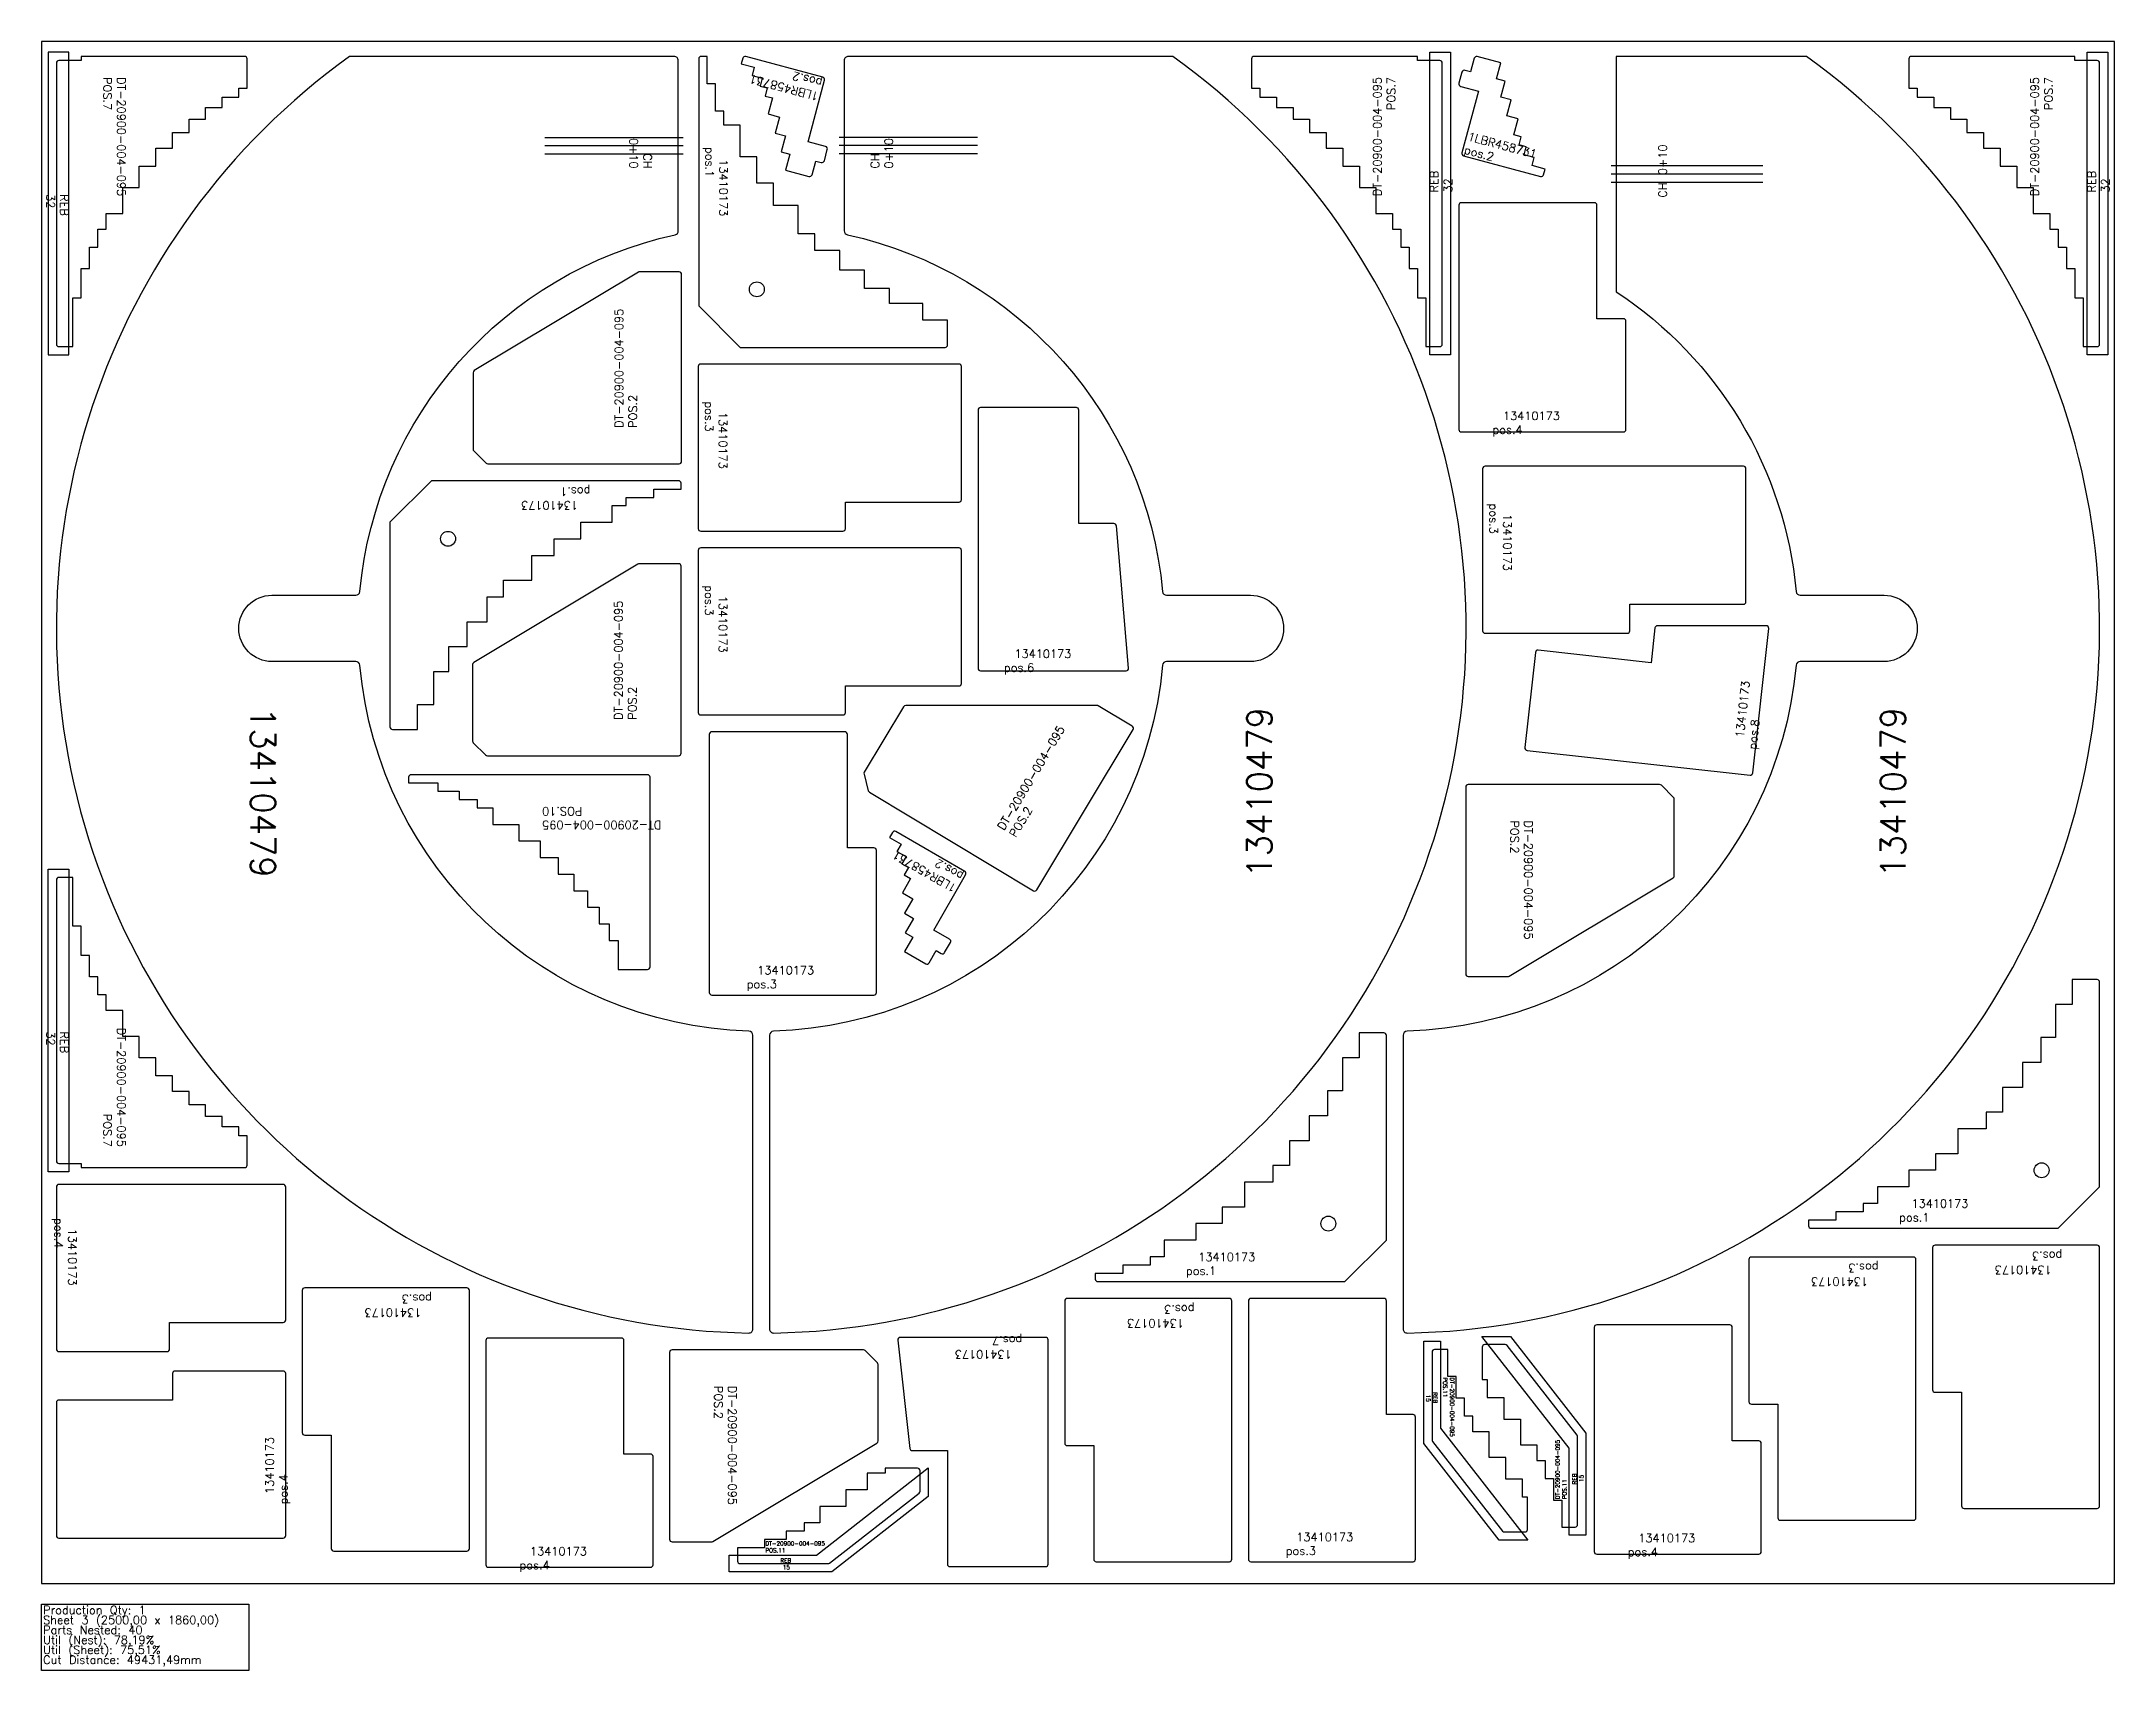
# Model space of a CAD drawing. Header units: millimetres. Extents: x 5250 to 7750, y -105 to 1860.
import ezdxf

# ---------------------------------------------------------------- set-up
doc = ezdxf.new("R2010")
doc.units = ezdxf.units.MM
for name, color, linetype in [('13410173', 7, 'Continuous'), ('13410479', 7, 'Continuous'), ('1LBR458731', 7, 'Continuous'), ('Chanfro', 7, 'Continuous'), ('DT-20900-004-095', 7, 'Continuous'), ('Rebaixo', 6, 'Continuous'), ('sheet', 24, 'Continuous'), ('Stats', 7, 'Continuous'), ('Texto', 7, 'Continuous')]:
    doc.layers.add(name, color=color, linetype=linetype)
doc.styles.get("Standard").update_dxf_attribs({"font": 'txt.shx'})

msp = doc.modelspace()

# ---------------------------------------------------------------- linework, layer by layer
at = {"layer": '13410173', "color": 1}
for points in [[(6042.7, 1541), (6092.7, 1491), (6339.7, 1491, 0.414214), (6342.7, 1494), (6342.7, 1524), (6312.7, 1524), (6312.7, 1544), (6272.7, 1544), (6272.7, 1562), (6242.7, 1562), (6242.7, 1584), (6212.7, 1584), (6212.7, 1608), (6182.7, 1608), (6182.7, 1628), (6162.7, 1628), (6162.7, 1662), (6132.7, 1662), (6132.7, 1689), (6112.7, 1689), (6112.7, 1721), (6092.7, 1721), (6092.7, 1759), (6072.7, 1759), (6072.7, 1776), (6062.7, 1776), (6062.7, 1809), (6052.7, 1809), (6052.7, 1842), (6045.7, 1842, 0.414214), (6042.7, 1839)], [(7125.8, 1662.5, 0.414214), (7122.8, 1665.5), (6962.3, 1665.5, 0.414214), (6959.3, 1662.5), (6959.3, 1392, 0.414214), (6962.3, 1389), (7157.8, 1389, 0.414214), (7160.8, 1392), (7160.8, 1522.5, 0.414214), (7157.8, 1525.5), (7125.8, 1525.5)], [(6219.5, 1272.3), (6219.5, 1304.3), (6356.5, 1304.3, 0.414214), (6359.5, 1307.3), (6359.5, 1467.8, 0.414214), (6356.5, 1470.8), (6045, 1470.8, 0.414214), (6042, 1467.8), (6042, 1272.3, 0.414214), (6045, 1269.3), (6216.5, 1269.3, 0.414214)], [(6546.3, 1275.6, 0.389525), (6543.3, 1278.4), (6501, 1278.4), (6501, 1415.4, 0.414214), (6498, 1418.4), (6382.5, 1418.4, 0.414214), (6379.5, 1415.4), (6379.5, 1103.9, 0.414214), (6382.5, 1100.9), (6557.9, 1100.9, 0.439341), (6560.9, 1104.1)], [(5720.3, 1330.1), (5670.3, 1280.1), (5670.3, 1033.1, 0.414214), (5673.3, 1030.1), (5703.3, 1030.1), (5703.3, 1060.1), (5723.3, 1060.1), (5723.3, 1100.1), (5741.3, 1100.1), (5741.3, 1130.1), (5763.3, 1130.1), (5763.3, 1160.1), (5787.3, 1160.1), (5787.3, 1190.1), (5807.3, 1190.1), (5807.3, 1210.1), (5841.3, 1210.1), (5841.3, 1240.1), (5868.3, 1240.1), (5868.3, 1260.1), (5900.3, 1260.1), (5900.3, 1280.1), (5938.3, 1280.1), (5938.3, 1300.1), (5955.3, 1300.1), (5955.3, 1310.1), (5988.3, 1310.1), (5988.3, 1320.1), (6021.3, 1320.1), (6021.3, 1327.1, 0.414214), (6018.3, 1330.1)], [(7165.5, 1149.1), (7165.5, 1181.1), (7302.5, 1181.1, 0.414214), (7305.5, 1184.1), (7305.5, 1344.6, 0.414214), (7302.5, 1347.6), (6991, 1347.6, 0.414214), (6988, 1344.6), (6988, 1149.1, 0.414214), (6991, 1146.1), (7162.5, 1146.1, 0.414214)], [(6219.5, 1050.6), (6219.5, 1082.6), (6356.5, 1082.6, 0.414214), (6359.5, 1085.6), (6359.5, 1246.1, 0.414214), (6356.5, 1249.1), (6045, 1249.1, 0.414214), (6042, 1246.1), (6042, 1050.6, 0.414214), (6045, 1047.6), (6216.5, 1047.6, 0.414214)], [(7333, 1151.9, 0.447008), (7330, 1155.3), (7198.7, 1155.3, 0.382162), (7195.8, 1152.6), (7191.1, 1110.5), (7054.9, 1125.7, 0.414214), (7051.6, 1123), (7038.9, 1008.2, 0.414214), (7041.5, 1004.9), (7310.4, 975, 0.414214), (7313.7, 977.7)], [(6253.9, 887.3), (6221.9, 887.3), (6221.9, 1024.3, 0.414214), (6218.9, 1027.3), (6058.4, 1027.3, 0.414214), (6055.4, 1024.3), (6055.4, 712.8, 0.414213), (6058.4, 709.8), (6253.9, 709.8, 0.414214), (6256.9, 712.8), (6256.9, 884.3, 0.414214)], [(7682, 428.4), (7732, 478.4), (7732, 725.4, 0.414214), (7729, 728.4), (7699, 728.4), (7699, 698.4), (7679, 698.4), (7679, 658.4), (7661, 658.4), (7661, 628.4), (7639, 628.4), (7639, 598.4), (7615, 598.4), (7615, 568.4), (7595, 568.4), (7595, 548.4), (7561, 548.4), (7561, 518.4), (7534, 518.4), (7534, 498.4), (7502, 498.4), (7502, 478.4), (7464, 478.4), (7464, 458.4), (7447, 458.4), (7447, 448.4), (7414, 448.4), (7414, 438.4), (7381, 438.4), (7381, 431.4, 0.414214), (7384, 428.4)], [(6821.9, 364.1), (6871.9, 414.1), (6871.9, 661.1, 0.414214), (6868.9, 664.1), (6838.9, 664.1), (6838.9, 634.1), (6818.9, 634.1), (6818.9, 594.1), (6800.9, 594.1), (6800.9, 564.1), (6778.9, 564.1), (6778.9, 534.1), (6754.9, 534.1), (6754.9, 504.1), (6734.9, 504.1), (6734.9, 484.1), (6700.9, 484.1), (6700.9, 454.1), (6673.9, 454.1), (6673.9, 434.1), (6641.9, 434.1), (6641.9, 414.1), (6603.9, 414.1), (6603.9, 394.1), (6586.9, 394.1), (6586.9, 384.1), (6553.9, 384.1), (6553.9, 374.1), (6520.9, 374.1), (6520.9, 367.1, 0.414214), (6523.9, 364.1)], [(5541.5, 314.8, 0.414214), (5544.5, 317.8), (5544.5, 478.3, 0.414214), (5541.5, 481.3), (5271, 481.3, 0.414214), (5268, 478.3), (5268, 282.8, 0.414214), (5271, 279.8), (5401.5, 279.8, 0.414214), (5404.5, 282.8), (5404.5, 314.8)], [(7533.5, 230.6), (7565.5, 230.6), (7565.5, 93.6, 0.414214), (7568.5, 90.6), (7729, 90.6, 0.414214), (7732, 93.6), (7732, 405.1, 0.414214), (7729, 408.1), (7533.5, 408.1, 0.414214), (7530.5, 405.1), (7530.5, 233.6, 0.414214)], [(7312, 216.3), (7344, 216.3), (7344, 79.3, 0.414214), (7347, 76.3), (7507.5, 76.3, 0.414214), (7510.5, 79.3), (7510.5, 390.8, 0.414213), (7507.5, 393.8), (7312, 393.8, 0.414214), (7309, 390.8), (7309, 219.3, 0.414214)], [(5567.5, 179), (5599.5, 179), (5599.5, 42, 0.414214), (5602.5, 39), (5763, 39, 0.414214), (5766, 42), (5766, 353.5, 0.414214), (5763, 356.5), (5567.5, 356.5, 0.414214), (5564.5, 353.5), (5564.5, 182, 0.414214)], [(6487, 166.3), (6519, 166.3), (6519, 29.3, 0.414214), (6522, 26.3), (6682.5, 26.3, 0.414214), (6685.5, 29.3), (6685.5, 340.8, 0.414214), (6682.5, 343.8), (6487, 343.8, 0.414214), (6484, 340.8), (6484, 169.3, 0.414214)], [(6904, 203.8), (6872, 203.8), (6872, 340.8, 0.414214), (6869, 343.8), (6708.5, 343.8, 0.414214), (6705.5, 340.8), (6705.5, 29.3, 0.414214), (6708.5, 26.3), (6904, 26.3, 0.414214), (6907, 29.3), (6907, 200.8, 0.414214)], [(7289, 309, 0.414214), (7286, 312), (7125.5, 312, 0.414214), (7122.5, 309), (7122.5, 38.5, 0.414214), (7125.5, 35.5), (7321, 35.5, 0.414214), (7324, 38.5), (7324, 169, 0.414214), (7321, 172), (7289, 172)], [(5952.5, 293.1, 0.414214), (5949.5, 296.1), (5789, 296.1, 0.414214), (5786, 293.1), (5786, 22.6, 0.414214), (5789, 19.6), (5984.5, 19.6, 0.414214), (5987.5, 22.6), (5987.5, 153.1, 0.414214), (5984.5, 156.1), (5952.5, 156.1)], [(6285.7, 296.9, 0.447008), (6282.7, 293.5), (6297.2, 163, 0.382162), (6300.2, 160.4), (6342.5, 160.4), (6342.5, 23.4, 0.414214), (6345.5, 20.4), (6461, 20.4, 0.414214), (6464, 23.4), (6464, 293.9, 0.414214), (6461, 296.9)], [(5271, 221.3, 0.414214), (5268, 218.3), (5268, 57.8, 0.414214), (5271, 54.8), (5541.5, 54.8, 0.414214), (5544.5, 57.8), (5544.5, 253.3, 0.414214), (5541.5, 256.3), (5411, 256.3, 0.414214), (5408, 253.3), (5408, 221.3)]]:
    msp.add_lwpolyline(points, format="xyb", close=True, dxfattribs=at)
for centre in [(6112.7, 1561), (5740.3, 1260.1), (7662, 498.4), (6801.9, 434.1)]:
    msp.add_circle(centre, 9, dxfattribs=at)
at = {"layer": '13410479', "color": 1}
for points in [[(5634, 1196.5, -0.326819), (6014.1, 1626.8, 0.352411), (6018, 1631.6), (6018, 1837, 0.414214), (6013, 1842), (5621.6, 1842, 0.721565), (6102.9, 302.1, 0.419423), (6108, 307.1), (6108, 661.2, 0.405292), (6103.2, 666.2, -0.37882), (5634, 1107.5, 0.387581), (5629.1, 1112), (5528, 1112, -0.999995), (5528, 1192), (5629.1, 1192, 0.387581)], [(6602, 1196.5, 0.387581), (6606.9, 1192), (6708, 1192, -0.999987), (6708, 1112), (6606.9, 1112, 0.387581), (6602, 1107.5, -0.37882), (6132.8, 666.2, 0.405292), (6128, 661.2), (6128, 307.1, 0.419423), (6133.1, 302.1, 0.721565), (6614.4, 1842), (6223, 1842, 0.414214), (6218, 1837), (6218, 1631.6, 0.352411), (6221.9, 1626.8, -0.326819)], [(7149, 1842), (7149, 1558.1, -0.228189), (7366, 1196.5, 0.387581), (7370.9, 1192), (7472, 1192, -0.999988), (7472, 1112), (7370.9, 1112, 0.387581), (7366, 1107.5, -0.37882), (6896.8, 666.2, 0.405292), (6892, 661.2), (6892, 307.1, 0.419423), (6897.1, 302.1, 0.721565), (7378.4, 1842)]]:
    msp.add_lwpolyline(points, format="xyb", close=True, dxfattribs=at)
at = {"layer": '1LBR458731', "color": 1}
for points in [[(6126.2, 1772.6), (6140.1, 1768.8), (6134.9, 1749.5), (6147.1, 1746.3), (6141.9, 1727), (6152.4, 1724.2), (6147.2, 1704.8), (6175.6, 1697.2, 0.414214), (6179.3, 1699.3), (6183.7, 1715.8), (6190.4, 1714, 0.414214), (6194.1, 1716.1), (6197.7, 1729.6, 0.414214), (6195.6, 1733.3), (6174.4, 1739), (6194.3, 1813.3, 0.414214), (6192.2, 1817), (6099.4, 1841.9, 0.414214), (6095.8, 1839.7), (6093.9, 1833), (6109.6, 1828.8), (6107, 1819.1), (6119.2, 1815.9), (6116.6, 1806.2), (6125.3, 1803.9), (6122.7, 1794.2), (6131.4, 1791.9)], [(7030.9, 1766.5), (7017, 1770.2), (7022.2, 1789.6), (7010, 1792.8), (7015.2, 1812.1), (7004.8, 1814.9), (7009.9, 1834.3), (6981.5, 1841.9, 0.414214), (6977.9, 1839.7), (6973.5, 1823.3), (6966.7, 1825.1, 0.414214), (6963, 1823), (6959.4, 1809.5, 0.414214), (6961.5, 1805.8), (6982.8, 1800.1), (6962.9, 1725.7, 0.414214), (6965, 1722.1), (7057.7, 1697.2, 0.414214), (7061.4, 1699.3), (7063.2, 1706.1), (7047.5, 1710.3), (7050.1, 1720), (7038, 1723.2), (7040.5, 1732.9), (7031.9, 1735.2), (7034.4, 1744.9), (7025.7, 1747.2)], [(6288.2, 833.1), (6300.7, 825.9), (6290.7, 808.6), (6301.6, 802.3), (6291.6, 785), (6300.9, 779.6), (6290.9, 762.2), (6316.4, 747.5, 0.414214), (6320.5, 748.6), (6329, 763.4), (6335.1, 759.9, 0.414214), (6339.2, 761), (6346.2, 773.1, 0.414214), (6345.1, 777.2), (6326, 788.2), (6364.5, 854.9, 0.414214), (6363.4, 859), (6280.3, 907, 0.414214), (6276.2, 905.9), (6272.7, 899.8), (6286.7, 891.7), (6281.7, 883), (6292.6, 876.7), (6287.6, 868.1), (6295.4, 863.6), (6290.4, 854.9), (6298.2, 850.4)]]:
    msp.add_lwpolyline(points, format="xyb", close=True, dxfattribs=at)
at = {"layer": 'Chanfro', "color": 1}
for p, q in [((5857, 1744.3), (6024, 1744.3)), ((5857, 1734.3), (6024, 1734.3)), ((6379, 1744.3), (6212, 1744.3)), ((6379, 1734.3), (6212, 1734.3)), ((5857, 1724.3), (6024, 1724.3)), ((6379, 1724.3), (6212, 1724.3)), ((7326, 1710), (7143, 1710)), ((7326, 1700), (7143, 1700)), ((7326, 1690), (7143, 1690))]:
    msp.add_line(p, q, dxfattribs=at)
at = {"layer": 'DT-20900-004-095', "color": 5}
msp.add_lwpolyline([(5298, 1842), (5298, 1837), (5271, 1837, 0.414214), (5268, 1834), (5268, 1495, 0.414214), (5271, 1492), (5288, 1492), (5288, 1550.9), (5298, 1550.9), (5298, 1586), (5308, 1586), (5308, 1611.9), (5318, 1611.9), (5318, 1633.6), (5328, 1633.6), (5328, 1652.5), (5348, 1652.5), (5348, 1683.8), (5368, 1683.8), (5368, 1709.7), (5388, 1709.7), (5388, 1731.3), (5408, 1731.3), (5408, 1750.2), (5428, 1750.2), (5428, 1766.4), (5448, 1766.4), (5448, 1780.5), (5468, 1780.5), (5468, 1792.9), (5488, 1792.9), (5488, 1803.7), (5498, 1803.7), (5498, 1839, 0.414214), (5495, 1842)], format="xyb", close=True, dxfattribs=at)
at = {"layer": 'DT-20900-004-095', "color": 4}
for points in [[(6909.3, 1842), (6712.3, 1842, 0.414214), (6709.3, 1839), (6709.3, 1803.7), (6719.3, 1803.7), (6719.3, 1792.9), (6739.3, 1792.9), (6739.3, 1780.5), (6759.3, 1780.5), (6759.3, 1766.4), (6779.3, 1766.4), (6779.3, 1750.2), (6799.3, 1750.2), (6799.3, 1731.3), (6819.3, 1731.3), (6819.3, 1709.7), (6839.3, 1709.7), (6839.3, 1683.8), (6859.3, 1683.8), (6859.3, 1652.5), (6879.3, 1652.5), (6879.3, 1633.6), (6889.3, 1633.6), (6889.3, 1611.9), (6899.3, 1611.9), (6899.3, 1586), (6909.3, 1586), (6909.3, 1550.9), (6919.3, 1550.9), (6919.3, 1492), (6936.3, 1492, 0.414214), (6939.3, 1495), (6939.3, 1834, 0.414214), (6936.3, 1837), (6909.3, 1837)], [(7702, 1842), (7505, 1842, 0.414214), (7502, 1839), (7502, 1803.7), (7512, 1803.7), (7512, 1792.9), (7532, 1792.9), (7532, 1780.5), (7552, 1780.5), (7552, 1766.4), (7572, 1766.4), (7572, 1750.2), (7592, 1750.2), (7592, 1731.3), (7612, 1731.3), (7612, 1709.7), (7632, 1709.7), (7632, 1683.8), (7652, 1683.8), (7652, 1652.5), (7672, 1652.5), (7672, 1633.6), (7682, 1633.6), (7682, 1611.9), (7692, 1611.9), (7692, 1586), (7702, 1586), (7702, 1550.9), (7712, 1550.9), (7712, 1492), (7729, 1492, 0.414214), (7732, 1495), (7732, 1834, 0.414214), (7729, 1837), (7702, 1837)], [(5298, 501.6), (5495, 501.6, 0.414214), (5498, 504.6), (5498, 540), (5488, 540), (5488, 550.8), (5468, 550.8), (5468, 563.2), (5448, 563.2), (5448, 577.2), (5428, 577.2), (5428, 593.4), (5408, 593.4), (5408, 612.3), (5388, 612.3), (5388, 633.9), (5368, 633.9), (5368, 659.8), (5348, 659.8), (5348, 691.2), (5328, 691.2), (5328, 710.1), (5318, 710.1), (5318, 731.7), (5308, 731.7), (5308, 757.6), (5298, 757.6), (5298, 792.7), (5288, 792.7), (5288, 851.6), (5271, 851.6, 0.414214), (5268, 848.6), (5268, 509.6, 0.414214), (5271, 506.6), (5298, 506.6)]]:
    msp.add_lwpolyline(points, format="xyb", close=True, dxfattribs=at)
at = {"layer": 'DT-20900-004-095', "color": 1}
for points in [[(5788.2, 1350.6), (6019, 1350.6, 0.414214), (6022, 1353.6), (6022, 1579.1, 0.414214), (6019, 1582.1), (5971.3, 1582.1, 0.135933), (5969.8, 1581.7), (5772, 1463, 0.263447), (5770.5, 1460.4), (5770.5, 1368.3, 0.198912), (5771.4, 1366.2), (5786.1, 1351.5, 0.198912)], [(5787.7, 998.5), (6018.4, 998.5, 0.414214), (6021.4, 1001.5), (6021.4, 1227, 0.414214), (6018.4, 1230), (5970.8, 1230, 0.135933), (5969.2, 1229.6), (5771.4, 1110.9, 0.263447), (5769.9, 1108.3), (5769.9, 1016.2, 0.198912), (5770.8, 1014.1), (5785.6, 999.4, 0.198912)], [(6248.4, 954.4), (6446.3, 835.6, 0.414214), (6450.4, 836.7), (6566.4, 1030, 0.414214), (6565.4, 1034.1), (6524.5, 1058.7, 0.135933), (6523, 1059.1), (6292.3, 1059.1, 0.263447), (6289.7, 1057.6), (6242.3, 978.7, 0.198912), (6242, 976.4), (6247.1, 956.2, 0.198912)], [(5983.9, 743.6), (5983.9, 972.6, 0.414214), (5980.9, 975.6), (5695.8, 975.6, 0.414214), (5692.8, 972.6), (5692.8, 965.6), (5727.9, 965.6), (5727.9, 955.6), (5753.8, 955.6), (5753.8, 945.6), (5775.5, 945.6), (5775.5, 935.6), (5794.4, 935.6), (5794.4, 915.6), (5825.7, 915.6), (5825.7, 895.6), (5851.6, 895.6), (5851.6, 875.6), (5873.2, 875.6), (5873.2, 855.6), (5892.1, 855.6), (5892.1, 835.6), (5908.3, 835.6), (5908.3, 815.6), (5922.4, 815.6), (5922.4, 795.6), (5934.8, 795.6), (5934.8, 775.6), (5945.6, 775.6), (5945.6, 740.6), (5980.9, 740.6, 0.414214)], [(7201.4, 963.7), (6970.6, 963.7, 0.414214), (6967.6, 960.7), (6967.6, 735.2, 0.414214), (6970.6, 732.2), (7018.3, 732.2, 0.135933), (7019.8, 732.6), (7217.7, 851.3, 0.263447), (7219.1, 853.9), (7219.1, 946, 0.198912), (7218.2, 948.1), (7203.5, 962.8, 0.198912)], [(6241.3, 281.8), (6010.5, 281.8, 0.414214), (6007.5, 278.8), (6007.5, 53.3, 0.414214), (6010.5, 50.3), (6058.2, 50.3, 0.135933), (6059.7, 50.7), (6257.5, 169.4, 0.263447), (6259, 172), (6259, 264, 0.198912), (6258.1, 266.1), (6243.4, 280.9, 0.198912)]]:
    msp.add_lwpolyline(points, format="xyb", close=True, dxfattribs=at)
at = {"layer": 'DT-20900-004-095', "color": 3}
for points in [[(6927.6, 171.4), (7012, 63.3, 0.230868), (7014.4, 62.2), (7039, 62.2, 0.414214), (7042, 65.2), (7042, 104.3), (7036, 104.3), (7036, 125.9), (7016, 125.9), (7016, 151.8), (6996, 151.8), (6996, 183.1), (6976, 183.1), (6976, 202), (6966, 202), (6966, 223.7), (6956, 223.7), (6956, 249.6), (6946, 249.6), (6946, 282.2), (6930, 282.2, 0.414214), (6927, 279.2), (6927, 173.2, 0.167343)], [(7101.9, 178.9), (7017.5, 286.9, 0.230868), (7015.1, 288.1), (6990.5, 288.1, 0.414214), (6987.5, 285.1), (6987.5, 245.9), (6993.5, 245.9), (6993.5, 224.3), (7013.5, 224.3), (7013.5, 198.4), (7033.5, 198.4), (7033.5, 167.1), (7053.5, 167.1), (7053.5, 148.2), (7063.5, 148.2), (7063.5, 126.5), (7073.5, 126.5), (7073.5, 100.6), (7083.5, 100.6), (7083.5, 68.1), (7099.5, 68.1, 0.414214), (7102.5, 71.1), (7102.5, 177, 0.167343)], [(6200.4, 24.7), (6308.4, 109.1, 0.230868), (6309.5, 111.4), (6309.5, 136, 0.414214), (6306.5, 139), (6267.4, 139), (6267.4, 133), (6245.8, 133), (6245.8, 113), (6219.9, 113), (6219.9, 93), (6188.6, 93), (6188.6, 73), (6169.7, 73), (6169.7, 63), (6148, 63), (6148, 53), (6122.1, 53), (6122.1, 43), (6089.5, 43), (6089.5, 27, 0.414214), (6092.5, 24), (6198.5, 24, 0.167343)]]:
    msp.add_lwpolyline(points, format="xyb", close=True, dxfattribs=at)
at = {"layer": 'Rebaixo', "color": 5, "linetype": 'Continuous', "lineweight": 25}
msp.add_lwpolyline([(5283, 1847), (5258, 1847), (5258, 1482), (5283, 1482)], close=True, dxfattribs=at)
at = {"layer": 'Rebaixo', "color": 4, "linetype": 'Continuous', "lineweight": 25}
for points in [[(6924.3, 1847), (6949.3, 1847), (6949.3, 1482), (6924.3, 1482)], [(7717, 1847), (7742, 1847), (7742, 1482), (7717, 1482)], [(5283, 496.6), (5258, 496.6), (5258, 861.6), (5283, 861.6)]]:
    msp.add_lwpolyline(points, close=True, dxfattribs=at)
at = {"layer": 'Rebaixo', "color": 3}
for points in [[(7042.5, 52.2), (7008.1, 52.2), (6917, 168.7), (6917, 292.2), (6937, 292.2), (6937, 187.2)], [(6987, 298.1), (7021.4, 298.1), (7112.5, 181.5), (7112.5, 58.1), (7092.5, 58.1), (7092.5, 163.1)], [(6319.5, 139.5), (6319.5, 105.1), (6203, 14), (6079.5, 14), (6079.5, 34), (6184.5, 34)]]:
    msp.add_lwpolyline(points, close=True, dxfattribs=at)
at = {"layer": 'sheet', "color": 7}
msp.add_lwpolyline([(5250, 0), (7750, 0), (7750, 1860), (5250, 1860)], close=True, dxfattribs=at)
at = {"layer": 'Stats', "color": 151}
msp.add_lwpolyline([(5250, -25), (5500, -25), (5500, -105), (5250, -105), (5250, -25)], close=True, dxfattribs=at)

# ---------------------------------------------------------------- texts
at = {"layer": 'Chanfro', "color": 1, "char_height": 10}
for insert, width, attachment_point, rotation in [((5959.2, 1706.6), 55.365, 9, 270), ((6276.8, 1706.6), 55.365, 7, 90), ((7210.1, 1671.5), 72.975, 7, 90)]:
    msp.add_mtext('CH 0+10', dxfattribs=dict(at, insert=insert, width=width, attachment_point=attachment_point, rotation=rotation))
at = {"layer": 'Rebaixo', "color": 4, "linetype": 'Continuous', "lineweight": 25, "char_height": 10, "attachment_point": 1}
for insert, rotation in [((6924.5, 1677.8), 90), ((7717.3, 1677.8), 90), ((5282.7, 665.9), 270)]:
    msp.add_mtext_dynamic_manual_height_columns('REB\\P32', width=11.294, gutter_width=12.5, heights=[0], dxfattribs=dict(at, insert=insert, rotation=rotation))
at = {"layer": 'Rebaixo', "color": 5, "linetype": 'Continuous', "lineweight": 25, "insert": (5282.7, 1675.8), "char_height": 10, "attachment_point": 1, "rotation": 270}
msp.add_mtext_dynamic_manual_height_columns('REB\\P32', width=11.294, gutter_width=12.5, heights=[0], dxfattribs=at)
at = {"layer": 'Rebaixo', "color": 3, "char_height": 5, "attachment_point": 1}
for insert, rotation in [((6933.3, 236.2), 270), ((7096.2, 114), 90)]:
    msp.add_mtext_dynamic_manual_height_columns('{\\W1.233714; }REB\\P{\\W1.900381; }15', width=25.67, gutter_width=12.5, heights=[0], dxfattribs=dict(at, insert=insert, rotation=rotation))
at = {"layer": 'Rebaixo', "color": 3, "insert": (6135.5, 30.3), "char_height": 5, "attachment_point": 1}
msp.add_mtext_dynamic_manual_height_columns('{\\W1.233714; }REB\\P{\\W1.900381; }15', width=25.67, gutter_width=12.5, heights=[0], dxfattribs=at)
at = {"layer": 'Stats', "color": 60}
for s, p in [('Sheet 3 (2500,00 x 1860,00)', (5252, -49)), ('Production Qty: 1', (5252, -37)), ('Parts Nested: 40', (5252, -61)), ('Util (Nest): 78,19%', (5252, -73)), ('Util (Sheet): 75,51%', (5252, -85)), ('Cut Distance: 49431,49mm', (5252, -97))]:
    msp.add_text(s, height=10, dxfattribs=at).set_placement(p)
at = {"layer": 'Texto', "color": 5, "insert": (5351.3, 1817), "char_height": 10, "width": 113.849, "attachment_point": 1, "rotation": 270}
msp.add_mtext('DT-20900-004-095 \\P{\\W9.585436; }POS.7', dxfattribs=at)
at = {"layer": 'Texto', "color": 1}
for s, insert, char_height, width, attachment_point, rotation in [('1LBR458731 pos.2', (6185.4, 1788.4), 10, 52.752, 1, 165), ('{\\W1.668919; }13410173 pos.1', (6077.5, 1732.7), 10, 109.081, 1, 270), ('1LBR458731 pos.2', (6971.8, 1750.7), 10, 52.752, 1, 345), ('DT-20900-004-095 \\P{\\W9.598617; }POS.2', (5941.4, 1393.9), 10, 113.849, 1, 90), ('{\\W1.420237; }13410173 pos.3', (6076.9, 1425.8), 10, 109.081, 1, 270), ('{\\W1.668919; }13410173 pos.1', (5912, 1295.3), 10, 109.081, 1, 180), ('{\\W1.420237; }13410173 pos.3', (7022.9, 1302.6), 10, 109.081, 1, 270), ('{\\W1.420237; }13410173 pos.3', (6076.9, 1204), 10, 109.081, 1, 270), ('DT-20900-004-095 \\P{\\W9.598617; }POS.2', (5940.8, 1041.8), 10, 113.849, 1, 90), ('{\\W1.417601; }13410173 pos.8', (7291.4, 1008.5), 10, 109.081, 1, 83.6598), ('13410479', (6733.8, 851.4), 30, 357.902, 7, 90), ('13410479', (7497.8, 851.4), 30, 357.902, 7, 90), ('13410479', (5502.2, 851.4), 30, 357.902, 9, 270), ('DT-20900-004-095 \\P{\\W9.598617; }POS.2', (6402.1, 912.7), 10, 113.849, 1, 59.0362), ('DT-20900-004-095 POS.10', (5853.8, 909.8), 10, 113.849, 3, 180), ('DT-20900-004-095 \\P{\\W9.598617; }POS.2', (7048.2, 920.4), 10, 113.849, 1, 270), ('1LBR458731 pos.2', (6349.4, 833), 10, 52.752, 1, 150), ('{\\W1.42551; }13410173 pos.4', (5292.4, 440.7), 10, 109.081, 1, 270), ('{\\W1.420237; }13410173 pos.3', (7686.9, 373.3), 10, 109.081, 1, 180), ('{\\W1.420237; }13410173 pos.3', (7465.4, 359), 10, 109.081, 1, 180), ('{\\W1.420237; }13410173 pos.3', (5720.9, 321.6), 10, 109.081, 1, 180), ('{\\W1.420237; }13410173 pos.3', (6640.4, 308.9), 10, 109.081, 1, 180), ('{\\W1.420237; }13410173 pos.7', (6432.8, 271.3), 10, 109.081, 1, 180), ('DT-20900-004-095 \\P{\\W9.598617; }POS.2', (6088.1, 238.4), 10, 113.849, 1, 270), ('{\\W1.42551; }13410173 pos.4', (5520.1, 95.4), 10, 109.081, 1, 90)]:
    msp.add_mtext(s, dxfattribs=dict(at, insert=insert, char_height=char_height, width=width, attachment_point=attachment_point, rotation=rotation))
at = {"layer": 'Texto', "color": 4, "char_height": 10, "width": 113.849, "attachment_point": 3}
for insert, rotation in [((6855.9, 1817), 90), ((7648.7, 1817), 90), ((5351.3, 526.7), 270)]:
    msp.add_mtext('DT-20900-004-095 POS.7', dxfattribs=dict(at, insert=insert, rotation=rotation))
at = {"layer": 'Texto', "color": 1, "char_height": 10, "width": 109.081, "attachment_point": 1}
for s, insert in [('{\\W1.42551; }13410173 pos.4', (6999.8, 1413.4)), ('{\\W1.421116; }13410173 pos.6', (6410.7, 1126.4)), ('{\\W1.420237; }13410173 pos.3', (6100.5, 744.7)), ('{\\W1.668919; }13410173 pos.1', (7490.3, 463.3)), ('{\\W1.668919; }13410173 pos.1', (6630.2, 398.9)), ('{\\W1.420237; }13410173 pos.3', (6750.6, 61.1)), ('{\\W1.42551; }13410173 pos.4', (7163, 59.8)), ('{\\W1.42551; }13410173 pos.4', (5826.5, 43.9))]:
    msp.add_mtext(s, dxfattribs=dict(at, insert=insert))
at = {"layer": 'Texto', "color": 3, "char_height": 5, "width": 66.479, "attachment_point": 1}
for insert, rotation in [((6953.7, 248.7), 270), ((7075.8, 101.5), 90)]:
    msp.add_mtext('{\\W2.13246; }DT-20900-004-095\\P{\\W5.32809;  } POS.11', dxfattribs=dict(at, insert=insert, rotation=rotation))
at = {"layer": 'Texto', "color": 3, "insert": (6123, 50.8), "char_height": 5, "width": 66.479, "attachment_point": 1}
msp.add_mtext('{\\W2.13246; }DT-20900-004-095\\P{\\W5.32809;  } POS.11', dxfattribs=at)

doc.saveas('drawing.dxf')
